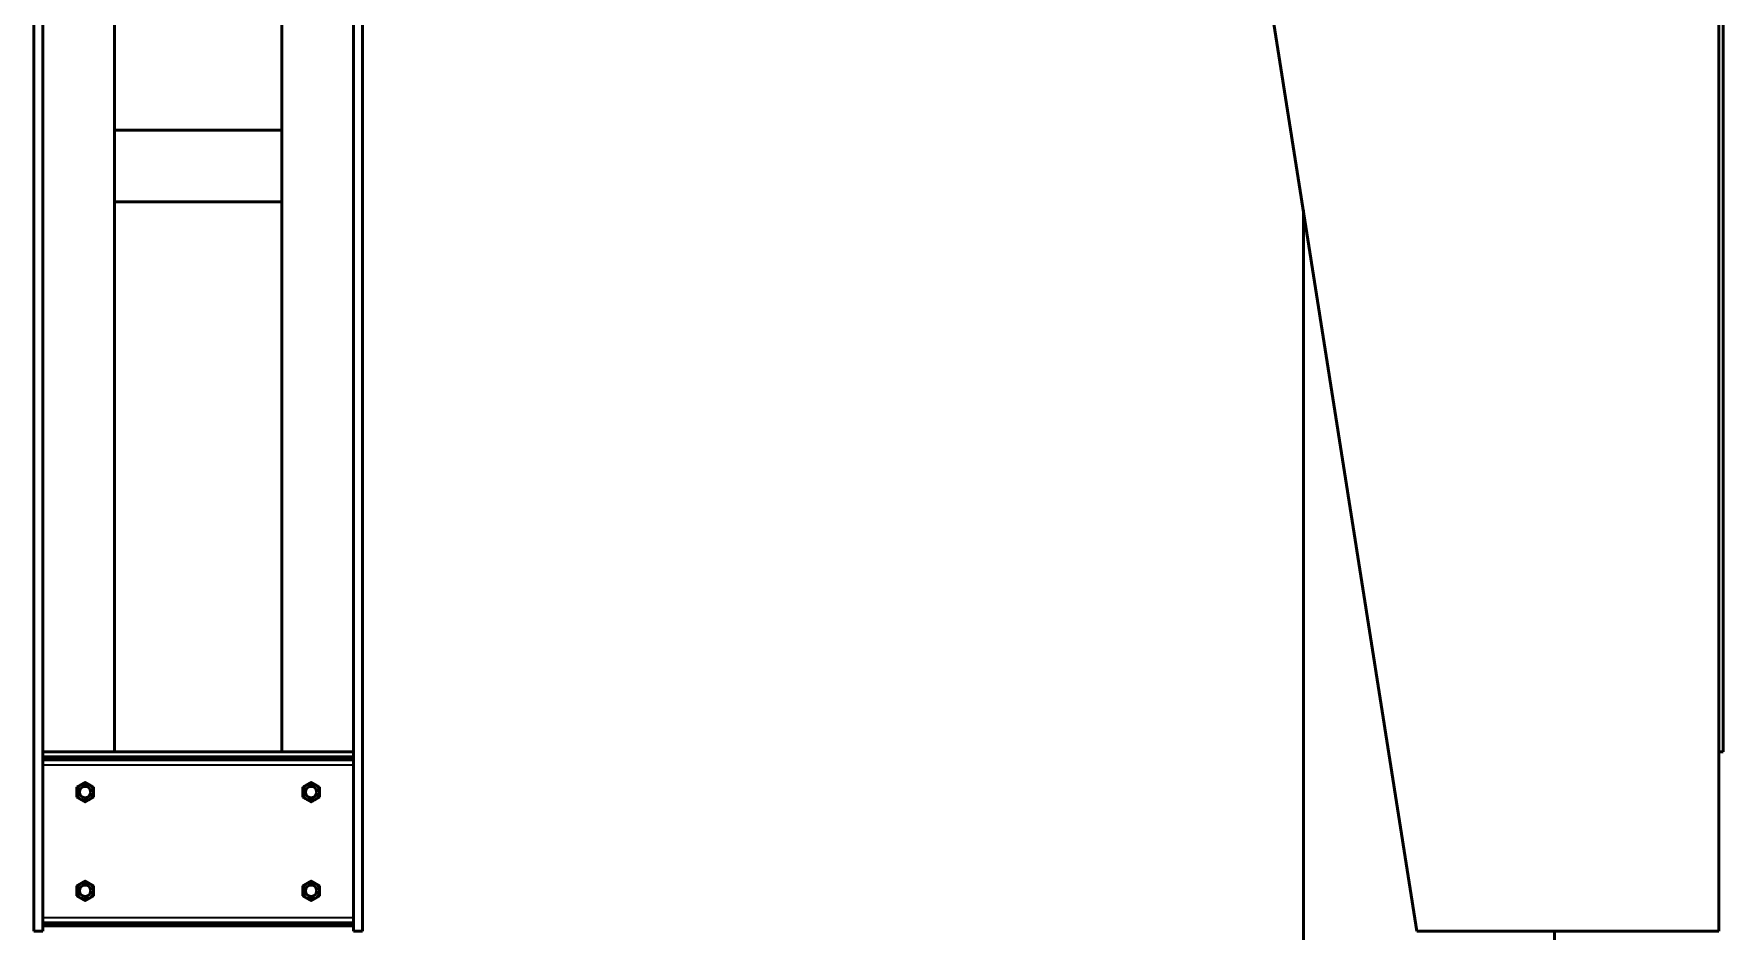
# Model space of a CAD drawing. Header units: millimetres. Extents: x 1375 to 13155, y 226 to 13887.
# Drawn here: x 1802 to 4194, y 11347 to 12617 of the extents above; entities that cross this region are included whole.
import ezdxf

# ---------------------------------------------------------------- set-up
doc = ezdxf.new("R2010")
doc.units = ezdxf.units.MM
doc.layers.add('Visible (ISO)', color=7, linetype='Continuous', lineweight=50)
doc.layers.add('Visible fina (ISO)', color=7, linetype='Continuous', lineweight=35)

msp = doc.modelspace()

# ---------------------------------------------------------------- linework, layer by layer
at = {"layer": 'Visible (ISO)'}
for p, q in [((4187.7, 11346.6), (4187.7, 13533.8)), ((1802.1, 11346.6), (1802.1, 13432.2)), ((2267.5, 11346.6), (2267.5, 13432.2)), ((1814.8, 13279.8), (1814.8, 11600.6)), ((1916.4, 13279.8), (1916.4, 11600.6)), ((2153.2, 13279.8), (2153.2, 11600.6)), ((2254.8, 13279.8), (2254.8, 11600.6)), ((3455.7, 13279.8), (3760.5, 11346.6)), ((4194.1, 13279.8), (4194.1, 11600.6)), ((1916.4, 12480.8), (1916.4, 12480.8)), ((1916.4, 12480.8), (1916.4, 12379.2)), ((2153.2, 12480.8), (1916.4, 12480.8)), ((1916.4, 12474.5), (1916.4, 12474.5)), ((2153.2, 12379.2), (2153.2, 12480.8)), ((2153.2, 12379.2), (1916.4, 12379.2)), ((3599.6, 9912.1), (3599.6, 12367.1)), ((1814.8, 11346.6), (1814.8, 11600.6)), ((1814.8, 11600.6), (1916.4, 11600.6)), ((2153.2, 11600.6), (1916.4, 11600.6)), ((2153.2, 11600.6), (2254.8, 11600.6)), ((2254.8, 11346.6), (2254.8, 11600.6)), ((4187.7, 11600.6), (4194.1, 11600.6)), ((1814.8, 11346.6), (1802.1, 11346.6)), ((2267.5, 11346.6), (2254.8, 11346.6)), ((3760.5, 11346.6), (4187.7, 11346.6)), ((3955.2, 9912.1), (3955.2, 11346.6))]:
    msp.add_line(p, q, dxfattribs=at)
for centre in [(1874.8, 11543.5), (1874.8, 11543.5), (2194.8, 11543.5), (2194.8, 11543.5), (1874.8, 11403.8), (1874.8, 11403.8), (2194.8, 11403.8), (2194.8, 11403.8)]:
    msp.add_circle(centre, 7.94, dxfattribs=at)
for centre, start, end in [((1874.8, 11543.5), 120, 180), ((1874.8, 11543.5), 60, 120), ((1874.8, 11543.5), 0, 60), ((2194.8, 11543.5), 120, 180), ((2194.8, 11543.5), 60, 120), ((2194.8, 11543.5), 0, 60), ((1874.8, 11543.5), 180, 240), ((1874.8, 11543.5), 240, 300), ((1874.8, 11543.5), 300, 0), ((2194.8, 11543.5), 180, 240), ((2194.8, 11543.5), 240, 300), ((2194.8, 11543.5), 300, 0), ((1874.8, 11403.8), 120, 180), ((1874.8, 11403.8), 60, 120), ((1874.8, 11403.8), 0, 60), ((2194.8, 11403.8), 120, 180), ((2194.8, 11403.8), 60, 120), ((2194.8, 11403.8), 0, 60), ((1874.8, 11403.8), 180, 240), ((1874.8, 11403.8), 240, 300), ((1874.8, 11403.8), 300, 0), ((2194.8, 11403.8), 180, 240), ((2194.8, 11403.8), 240, 300), ((2194.8, 11403.8), 300, 0)]:
    msp.add_arc(centre, 11.9, start, end, dxfattribs=at)
for points in [[(1862.9, 11550.4), (1866.1, 11552.2), (1868.8, 11553.8)], [(1868.8, 11553.8), (1871.6, 11555.4), (1874.8, 11557.2)], [(1874.8, 11557.2), (1878, 11555.4), (1880.7, 11553.8)], [(1880.7, 11553.8), (1883.5, 11552.2), (1886.7, 11550.4)], [(2182.9, 11550.4), (2186.1, 11552.2), (2188.8, 11553.8)], [(2188.8, 11553.8), (2191.6, 11555.4), (2194.8, 11557.2)], [(2194.8, 11557.2), (2198, 11555.4), (2200.7, 11553.8)], [(2200.7, 11553.8), (2203.5, 11552.2), (2206.7, 11550.4)], [(1862.9, 11543.5), (1862.9, 11546.7), (1862.9, 11550.4)], [(1862.9, 11536.6), (1862.9, 11540.3), (1862.9, 11543.5)], [(1868.8, 11533.2), (1866.1, 11534.8), (1862.9, 11536.6)], [(1874.8, 11529.7), (1871.6, 11531.6), (1868.8, 11533.2)], [(1880.7, 11533.2), (1878, 11531.6), (1874.8, 11529.7)], [(1886.7, 11536.6), (1883.5, 11534.8), (1880.7, 11533.2)], [(1886.7, 11550.4), (1886.7, 11546.7), (1886.7, 11543.5)], [(1886.7, 11543.5), (1886.7, 11540.3), (1886.7, 11536.6)], [(2182.9, 11543.5), (2182.9, 11546.7), (2182.9, 11550.4)], [(2182.9, 11536.6), (2182.9, 11540.3), (2182.9, 11543.5)], [(2188.8, 11533.2), (2186.1, 11534.8), (2182.9, 11536.6)], [(2194.8, 11529.7), (2191.6, 11531.6), (2188.8, 11533.2)], [(2200.7, 11533.2), (2198, 11531.6), (2194.8, 11529.7)], [(2206.7, 11536.6), (2203.5, 11534.8), (2200.7, 11533.2)], [(2206.7, 11550.4), (2206.7, 11546.7), (2206.7, 11543.5)], [(2206.7, 11543.5), (2206.7, 11540.3), (2206.7, 11536.6)], [(1862.9, 11410.6), (1866.1, 11412.5), (1868.8, 11414.1)], [(1862.9, 11403.8), (1862.9, 11406.9), (1862.9, 11410.6)], [(1868.8, 11414.1), (1871.6, 11415.7), (1874.8, 11417.5)], [(1874.8, 11417.5), (1878, 11415.7), (1880.7, 11414.1)], [(1880.7, 11414.1), (1883.5, 11412.5), (1886.7, 11410.6)], [(1886.7, 11410.6), (1886.7, 11406.9), (1886.7, 11403.8)], [(2182.9, 11410.6), (2186.1, 11412.5), (2188.8, 11414.1)], [(2182.9, 11403.8), (2182.9, 11406.9), (2182.9, 11410.6)], [(2188.8, 11414.1), (2191.6, 11415.7), (2194.8, 11417.5)], [(2194.8, 11417.5), (2198, 11415.7), (2200.7, 11414.1)], [(2200.7, 11414.1), (2203.5, 11412.5), (2206.7, 11410.6)], [(2206.7, 11410.6), (2206.7, 11406.9), (2206.7, 11403.8)], [(1862.9, 11396.9), (1862.9, 11400.6), (1862.9, 11403.8)], [(1868.8, 11393.4), (1866.1, 11395), (1862.9, 11396.9)], [(1874.8, 11390), (1871.6, 11391.8), (1868.8, 11393.4)], [(1880.7, 11393.4), (1878, 11391.8), (1874.8, 11390)], [(1886.7, 11396.9), (1883.5, 11395), (1880.7, 11393.4)], [(1886.7, 11403.8), (1886.7, 11400.6), (1886.7, 11396.9)], [(2182.9, 11396.9), (2182.9, 11400.6), (2182.9, 11403.8)], [(2188.8, 11393.4), (2186.1, 11395), (2182.9, 11396.9)], [(2194.8, 11390), (2191.6, 11391.8), (2188.8, 11393.4)], [(2200.7, 11393.4), (2198, 11391.8), (2194.8, 11390)], [(2206.7, 11396.9), (2203.5, 11395), (2200.7, 11393.4)], [(2206.7, 11403.8), (2206.7, 11400.6), (2206.7, 11396.9)]]:
    msp.add_rational_spline(points, [1, 1.0379548493, 1], degree=2, dxfattribs=at)
at = {"layer": 'Visible fina (ISO)'}
for p, q in [((2254.8, 11593.8), (1814.8, 11593.8)), ((2254.8, 11591), (1814.8, 11591)), ((2254.8, 11588.3), (1814.8, 11588.3)), ((2254.8, 11581.5), (1814.8, 11581.5)), ((2254.8, 11365.7), (1814.8, 11365.7)), ((2254.8, 11358.9), (1814.8, 11358.9)), ((2254.8, 11356.3), (1814.8, 11356.3)), ((2254.8, 11353.4), (1814.8, 11353.4))]:
    msp.add_line(p, q, dxfattribs=at)

doc.saveas('drawing.dxf')
